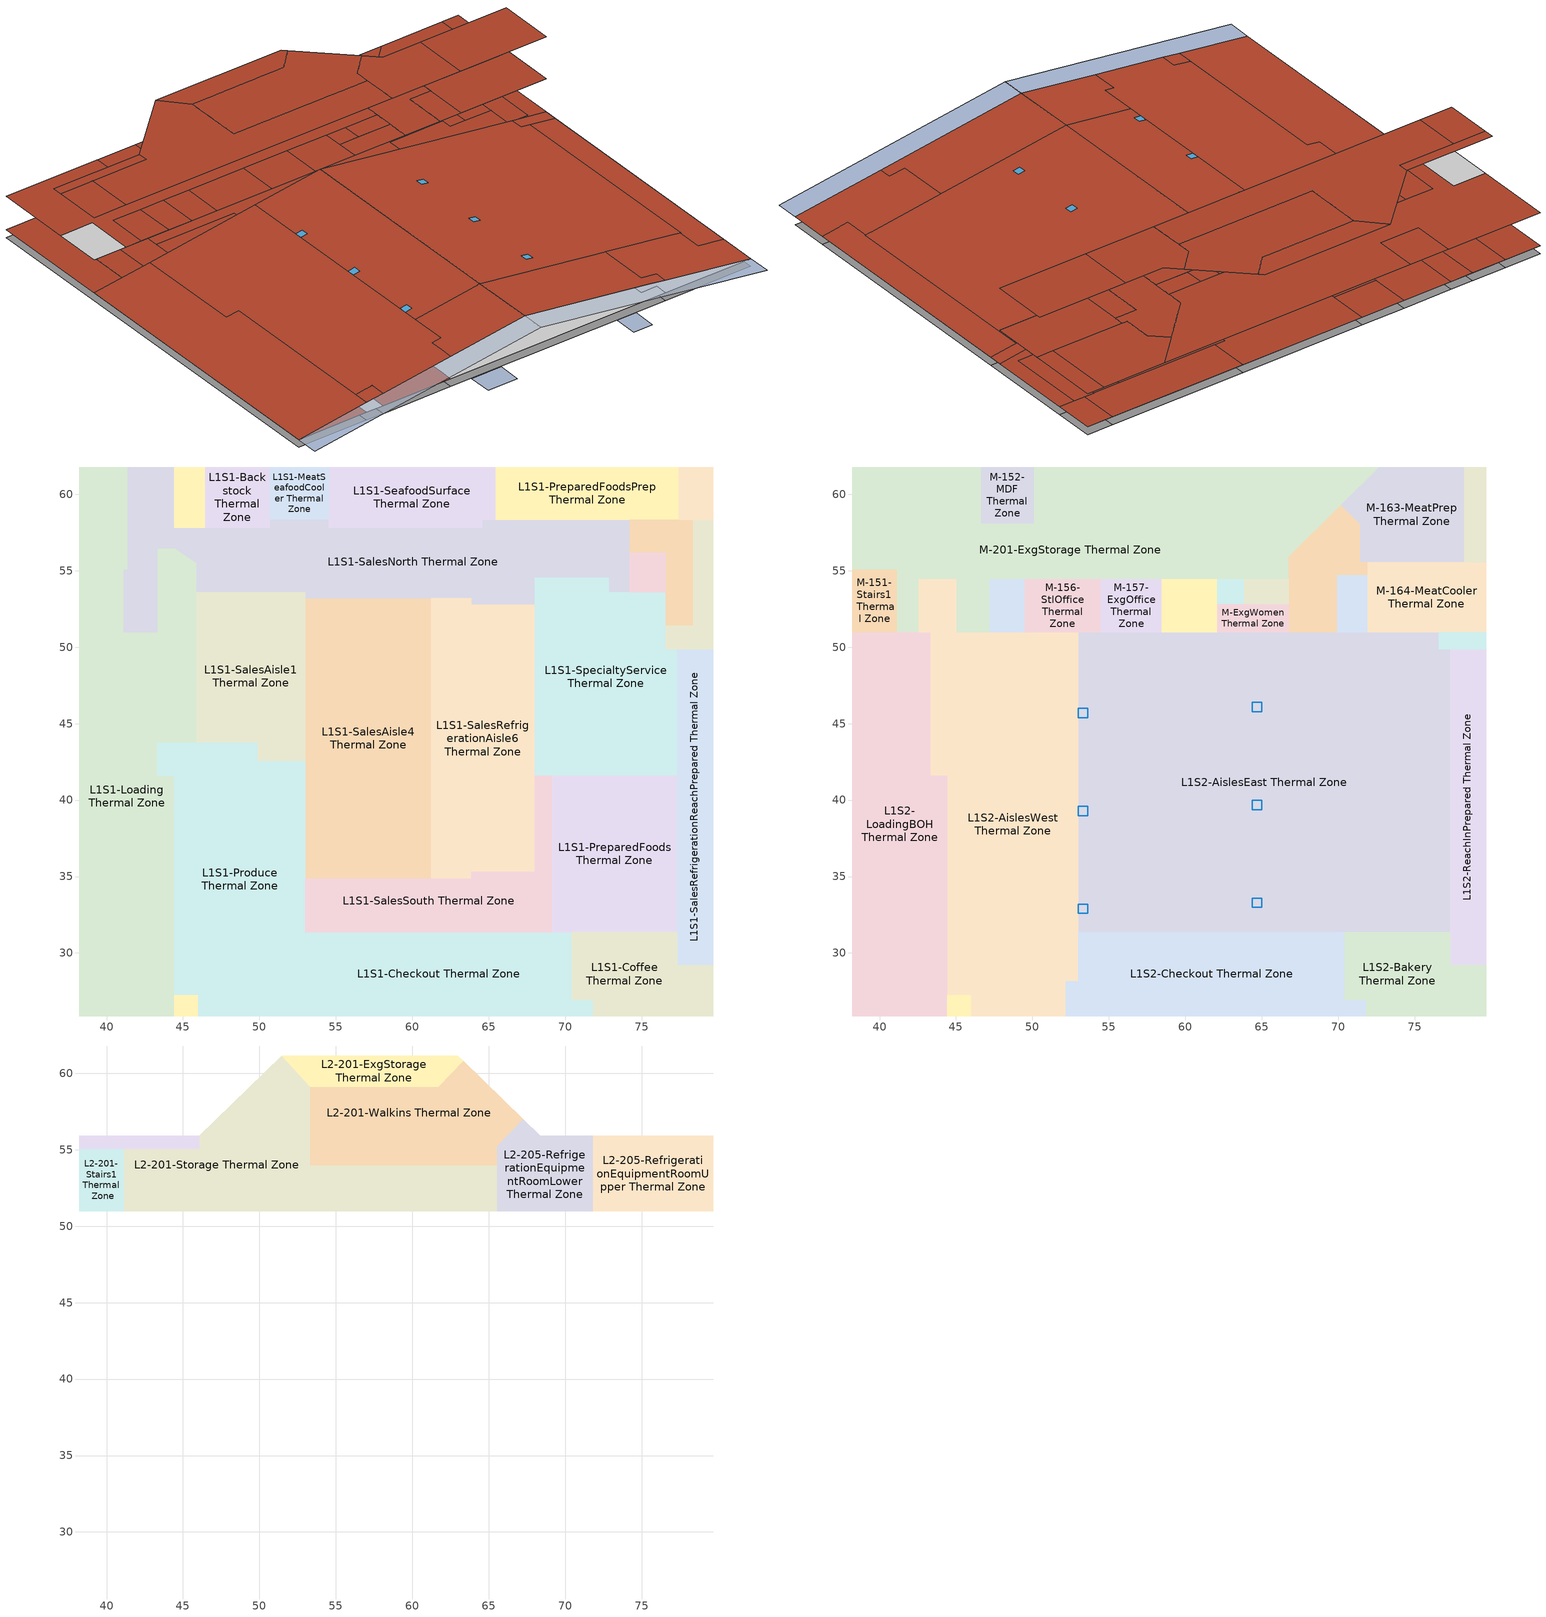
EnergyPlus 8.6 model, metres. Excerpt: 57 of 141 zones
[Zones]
L1S1-Backstock Thermal Zone
 floor to L1-114-Backstock Thermal Zone (Hole): 50.69,61.78 50.69,57.81 46.42,57.81 46.42,61.78 z2.13
 roof outside (Roof_BOH): 46.42,61.78 46.42,57.81 50.69,57.81 50.69,61.78 z2.82
L1S1-BeerCage Thermal Zone
 floor to L1-113-BeerCage Thermal Zone (Hole): 46.42,61.78 46.42,57.81 44.44,57.81 44.44,61.78 z2.13
 roof outside (Roof_BOH): 44.44,61.78 44.44,57.81 46.42,57.81 46.42,61.78 z2.82
L1S1-Checkout Thermal Zone
 floor outside (Hole): 70.44,31.36 70.44,26.95 71.84,26.95 71.84,25.88 52.19,25.88 52.18,26.95 52.18,28.16 53.01,28.16 53.01,31.36 z2.13
L1S1-Coffee Thermal Zone
 floor outside (Hole): 79.67,29.21 79.67,25.88 71.84,25.88 71.84,26.95 70.44,26.95 70.44,31.36 77.34,31.36 77.34,29.21 z2.13
L1S1-Corridor Thermal Zone
 floor to L1-122-Corridor Thermal Zone (Hole): 78.33,58.34 78.33,51.44 76.57,51.44 76.57,58.34 z2.13
 roof outside (Roof_BOH): 76.57,58.34 76.57,51.44 78.33,51.44 78.33,58.34 z2.82
L1S1-DairyCooler Thermal Zone
 floor to L1-112-DairyCooler Thermal Zone (Hole): 44.44,61.78 44.44,56.48 43.31,56.48 43.31,50.96 41.12,50.96 41.12,55.08 41.4,55.08 41.4,61.78 z2.13
 roof outside (Roof_BOH): 41.4,61.78 41.4,55.08 41.12,55.08 41.12,50.96 43.31,50.96 43.31,56.48 44.44,56.48 44.44,61.78 z2.82
L1S1-DeliCooler Thermal Zone
 floor to L1-119-DeliCooler Thermal Zone (Hole): 79.67,61.78 79.67,58.34 77.42,58.34 77.42,61.78 z2.13
 roof outside (Roof_BOH): 77.42,61.78 77.42,58.34 79.67,58.34 79.67,61.78 z2.82
L1S1-Loading Thermal Zone
 floor outside (Hole): 41.4,61.78 41.4,55.08 41.12,55.08 41.12,50.96 43.31,50.96 43.31,41.58 44.44,41.58 44.44,25.88 38.22,25.88 38.22,61.78 z2.13
 roof outside (Roof_BOH): 38.22,61.78 38.22,25.88 44.44,25.88 44.44,41.58 43.31,41.58 43.31,50.96 41.12,50.96 41.12,55.08 41.4,55.08 41.4,61.78 z2.82
L1S1-MeatSeafoodCooler Thermal Zone
 floor to L1-115-MeatSeafoodCooler Thermal Zone (Hole): 54.53,61.78 54.53,58.37 50.69,58.37 50.69,61.78 z2.13
 roof outside (Roof_BOH): 50.69,61.78 50.69,58.37 54.53,58.37 54.53,61.78 z2.82
L1S1-Men Thermal Zone
 floor to L1-121-Men Thermal Zone (Hole): 76.57,56.22 76.57,53.58 74.22,53.58 74.22,56.22 z2.13
 roof outside (Roof_BOH): 74.22,56.22 74.22,53.58 76.57,53.58 76.57,56.22 z2.82
L1S1-PreparedFoods Thermal Zone
 floor outside (Hole): 77.34,41.6 77.34,31.36 69.13,31.36 69.13,41.6 z2.13
 roof outside (Roof_BOH): 69.13,41.6 69.13,31.36 77.34,31.36 77.34,41.6 z2.82
L1S1-PreparedFoodsPrep Thermal Zone
 floor to L1-118-PreparedFoodsPrep Thermal Zone (Hole): 77.42,61.78 77.42,58.34 65.46,58.34 65.46,61.78 z2.13
 roof outside (Roof_BOH): 65.46,61.78 65.46,58.34 77.42,58.34 77.42,61.78 z2.82
L1S1-Produce Thermal Zone
 floor outside (Hole): 53.01,42.58 53.01,28.16 52.18,28.16 52.19,25.88 45.97,25.88 45.97,27.22 44.44,27.22 44.44,41.58 43.31,41.58 43.31,43.77 49.9,43.77 49.9,42.58 z2.13
 roof outside (Roof_BOH): 43.31,43.77 43.31,41.58 44.44,41.58 44.44,27.22 45.97,27.22 45.97,25.88 52.19,25.88 52.18,28.16 53.01,28.16 53.01,42.58 49.9,42.58 49.9,43.77 z2.82
L1S1-SalesAisle1 Thermal Zone
 floor outside (Hole): 53.01,53.58 53.01,42.58 49.9,42.58 49.9,43.77 45.87,43.77 45.87,53.58 z2.13
 roof outside (Roof_BOH): 45.87,53.58 45.87,43.77 49.9,43.77 49.9,42.58 53.01,42.58 53.01,53.58 z2.82
L1S1-SalesAisle4 Thermal Zone
 floor outside (Hole): 61.24,53.19 61.24,34.87 53.01,34.87 53.01,53.19 z2.13
 roof outside (Roof_BOH): 53.01,53.19 53.01,34.87 61.24,34.87 61.24,53.19 z2.82
L1S1-SalesNorth Thermal Zone
 floor outside (Hole): 74.22,58.34 74.22,53.58 72.85,53.58 72.85,54.53 68,54.53 68,52.77 63.86,52.77 63.86,53.19 53.01,53.19 53.01,53.58 45.87,53.58 45.87,55.47 44.44,56.48 44.44,57.81 50.69,57.81 50.69,58.37 54.53,58.37 54.53,57.81 64.56,57.81 64.56,58.34 z2.13
 roof outside (Roof_BOH): 44.44,57.81 44.44,56.48 45.87,55.47 45.87,53.58 53.01,53.58 53.01,53.19 63.86,53.19 63.86,52.77 68,52.77 68,54.53 72.85,54.53 72.85,53.58 74.22,53.58 74.22,58.34 64.56,58.34 64.56,57.81 54.53,57.81 54.53,58.37 50.69,58.37 50.69,57.81 z2.82
L1S1-SalesRefrigerationAisle6 Thermal Zone
 floor outside (Hole): 68,52.77 68,35.3 63.86,35.3 63.86,34.87 61.24,34.87 61.24,53.19 63.86,53.19 63.86,52.77 z2.13
 roof outside (Roof_BOH): 61.24,53.19 61.24,34.87 63.86,34.87 63.86,35.3 68,35.3 68,52.77 63.86,52.77 63.86,53.19 z2.82
L1S1-SalesRefrigerationReachInDairy2 Thermal Zone
 floor outside (Hole): 45.87,55.47 45.87,43.77 43.31,43.77 43.31,56.48 44.44,56.48 z2.13
 roof outside (Roof_BOH): 43.31,56.48 43.31,43.77 45.87,43.77 45.87,55.47 44.44,56.48 z2.82
L1S1-SalesRefrigerationReachPrepared Thermal Zone
 floor outside (Hole): 79.67,49.87 79.67,29.21 77.34,29.21 77.34,49.87 z2.13
L1S1-SalesSouth Thermal Zone
 floor outside (Hole): 69.13,41.6 69.13,31.36 53.01,31.36 53.01,34.87 63.86,34.87 63.86,35.3 68,35.3 68,41.6 z2.13
 roof outside (Roof_BOH): 53.01,34.87 53.01,31.36 69.13,31.36 69.13,41.6 68,41.6 68,35.3 63.86,35.3 63.86,34.87 z2.82
L1S1-SeafoodSurface Thermal Zone
 floor outside (Hole): 65.46,61.78 65.46,58.34 64.56,58.34 64.56,57.81 54.53,57.81 54.53,61.78 z2.13
 roof outside (Roof_BOH): 54.53,61.78 54.53,57.81 64.56,57.81 64.56,58.34 65.46,58.34 65.46,61.78 z2.82
L1S1-Shaft Thermal Zone
 floor to L1-Shaft Thermal Zone (Hole): 45.97,27.22 45.97,25.88 44.44,25.88 44.44,27.22 z2.13
L1S1-SpecialtyService Thermal Zone
 floor outside (Hole): 76.57,53.58 76.57,49.87 77.34,49.87 77.34,41.6 68,41.6 68,54.53 72.85,54.53 72.85,53.58 z2.13
 roof outside (Roof_BOH): 68,54.53 68,41.6 77.34,41.6 77.34,49.87 76.57,49.87 76.57,53.58 72.85,53.58 72.85,54.53 z2.82
L1S1-Stairs Thermal Zone
 floor to L1-123-Stairs Thermal Zone (Hole): 79.67,58.34 79.67,49.87 76.57,49.87 76.57,51.44 78.33,51.44 78.33,58.34 z2.13
 roof outside (Roof_BOH): 78.33,58.34 78.33,51.44 76.57,51.44 76.57,49.87 79.67,49.87 79.67,58.34 z2.82
L1S1-Women Thermal Zone
 floor to L1-120-Women Thermal Zone (Hole): 76.57,58.34 76.57,56.22 74.22,56.22 74.22,58.34 z2.13
 roof outside (Roof_BOH): 74.22,58.34 74.22,56.22 76.57,56.22 76.57,58.34 z2.82
L1S2-AislesEast Thermal Zone
 floor outside (Hole): 77.34,49.87 77.34,31.36 53.01,31.36 53.01,50.96 76.57,50.96 76.57,49.87 z2.82
 roof outside (Roof_BOH): 58.95,31.36,5.71 77.34,31.36,3.15 77.34,49.87,3.15 76.57,49.87,3.25 76.57,50.96,3.25 58.95,50.96,5.71; 58.95,50.96,5.71 53.01,50.96,4.88 53.01,31.36,4.88 58.95,31.36,5.71
 skylight (Glass): 53.61,33.19,4.97 53.01,33.19,4.88 53.01,32.58,4.88 53.61,32.58,4.97; 53.61,39.59,4.97 53.01,39.59,4.88 53.01,38.98,4.88 53.61,38.98,4.97; 53.61,45.99,4.97 53.01,45.99,4.88 53.01,45.38,4.88 53.61,45.38,4.97; 64.38,45.78,4.96 64.98,45.78,4.87 64.98,46.39,4.87 64.38,46.39,4.96; 64.38,39.38,4.96 64.98,39.38,4.87 64.98,39.99,4.87 64.38,39.99,4.96; 64.38,32.98,4.96 64.98,32.98,4.87 64.98,33.59,4.87 64.38,33.59,4.96
L1S2-AislesWest Thermal Zone
 floor outside (Hole): 53.01,50.96 53.01,28.16 52.18,28.16 52.19,25.88 45.97,25.88 45.97,27.22 44.44,27.22 44.44,41.58 43.31,41.58 43.31,50.96 z2.82
 roof outside (Roof_BOH): 53.01,50.96,4.88 43.31,50.96,3.53 43.31,41.58,3.53 44.44,41.58,3.69 44.44,27.22,3.69 45.97,27.22,3.9 45.97,25.88,3.9 52.19,25.88,4.77 52.18,28.16,4.77 53.01,28.16,4.88
L1S2-Bakery Thermal Zone
 floor to L1S1-Coffee Thermal Zone (Hole): 79.67,29.21 79.67,25.88 71.84,25.88 71.84,26.95 70.44,26.95 70.44,31.36 77.34,31.36 77.34,29.21 z2.82
 roof outside (Roof_BOH): 70.44,26.95,4.11 71.84,26.95,3.91 71.84,25.88,3.91 79.67,25.88,2.82 79.67,29.21,2.82 77.34,29.21,3.15 77.34,31.36,3.15 70.44,31.36,4.11
L1S2-Checkout Thermal Zone
 floor to L1S1-Checkout Thermal Zone (Hole): 70.44,31.36 70.44,26.95 71.84,26.95 71.84,25.88 52.19,25.88 52.18,26.95 52.18,28.16 53.01,28.16 53.01,31.36 z2.82
 roof outside (Roof_BOH): 58.95,31.36,5.71 53.01,31.36,4.88 53.01,28.16,4.88 52.18,28.16,4.77 52.18,26.95,4.77 52.19,25.88,4.77 58.95,25.88,5.71; 58.95,25.88,5.71 70.44,25.9,4.11 71.84,25.88,3.91 71.84,26.95,3.91 70.44,26.95,4.11 70.44,31.36,4.11 58.95,31.36,5.71
L1S2-LoadingBOH Thermal Zone
 floor outside (Hole): 43.31,50.96 43.31,41.58 44.44,41.58 44.44,25.88 38.22,25.88 38.22,50.96 z2.82
 roof outside (Roof_BOH): 43.31,50.96,3.53 38.22,50.96,2.82 38.22,25.88,2.82 44.44,25.88,3.69 44.44,41.58,3.69 43.31,41.58,3.53
L1S2-ReachInPrepared Thermal Zone
 floor to L1S1-SalesRefrigerationReachPrepared Thermal Zone (Hole): 79.67,49.87 79.67,29.21 77.34,29.21 77.34,49.87 z2.82
 roof outside (Roof_BOH): 77.34,29.21,3.15 79.67,29.21,2.82 79.67,49.87,2.82 77.34,49.87,3.15
L1S2-Shaft Thermal Zone
 floor to L1S1-Shaft Thermal Zone (Hole): 45.97,27.22 45.97,25.88 44.44,25.88 44.44,27.22 z2.82
 roof outside (Roof_BOH): 45.97,27.22,3.9 44.44,27.22,3.69 44.44,25.88,3.69 45.97,25.88,3.9
L1S2-Shaft2 Thermal Zone
 floor outside (Hole): 79.67,50.96 79.67,49.87 76.57,49.87 76.57,50.96 z2.82
 roof outside (Roof_BOH): 76.57,49.87,3.25 79.67,49.87,2.82 79.67,50.96,2.82 76.57,50.96,3.25
M-123-Stairs Thermal Zone
 floor outside (Hole): 79.67,61.78 79.67,55.56 78.23,55.56 78.23,61.78 z2.82
 roof outside (Roof_BOH): 78.23,61.78 78.23,55.56 79.67,55.56 79.67,61.78 z5.71
M-151-Stairs1 Thermal Zone
 floor outside (Hole): 41.12,55.08 41.12,50.96 38.22,50.96 38.22,55.08 z2.82
M-152-MDF Thermal Zone
 floor outside (Hole): 50.08,61.78 50.08,58.09 46.65,58.09 46.65,61.78 z2.82
 roof outside (Roof_BOH): 46.65,61.78 46.65,58.09 50.08,58.09 50.08,61.78 z5.71
M-153-CashRoom Thermal Zone
 floor outside (Hole): 45.04,54.44 45.04,50.96 42.55,50.96 42.55,54.44 z2.82
 roof outside (Roof_BOH): 42.55,54.44 42.55,50.96 45.04,50.96 45.04,54.44 z5.71
M-154-ExgOffice Thermal Zone
 floor outside (Hole): 47.16,54.44 47.16,50.96 45.04,50.96 45.04,54.44 z2.82
 roof outside (Roof_BOH): 45.04,54.44 45.04,50.96 47.16,50.96 47.16,54.44 z5.71
M-155-ExgOffice Thermal Zone
 floor outside (Hole): 49.47,54.44 49.47,50.96 47.16,50.96 47.16,54.44 z2.82
 roof outside (Roof_BOH): 47.16,54.44 47.16,50.96 49.47,50.96 49.47,54.44 z5.71
M-156-StlOffice Thermal Zone
 floor outside (Hole): 54.48,54.44 54.48,50.96 49.47,50.96 49.47,54.44 z2.82
 roof outside (Roof_BOH): 49.47,54.44 49.47,50.96 54.48,50.96 54.48,54.44 z5.71
M-157-ExgOffice Thermal Zone
 floor outside (Hole): 58.47,54.44 58.47,50.96 54.48,50.96 54.48,54.44 z2.82
 roof outside (Roof_BOH): 54.48,54.44 54.48,50.96 58.47,50.96 58.47,54.44 z5.71
M-158-BreakRoom Thermal Zone
 floor outside (Hole): 62.09,54.44 62.09,50.96 58.47,50.96 58.47,54.44 z2.82
 roof outside (Roof_BOH): 58.47,54.44 58.47,50.96 62.09,50.96 62.09,54.44 z5.71
M-159-ExgVest Thermal Zone
 floor outside (Hole): 63.84,54.44 63.84,52.83 62.09,52.83 62.09,54.44 z2.82
 roof outside (Roof_BOH): 62.09,54.44 62.09,52.83 63.84,52.83 63.84,54.44 z5.71
M-161-Men Thermal Zone
 floor outside (Hole): 66.75,54.44 66.75,52.83 63.84,52.83 63.84,54.44 z2.82
 roof outside (Roof_BOH): 63.84,54.44 63.84,52.83 66.75,52.83 66.75,54.44 z5.71
M-162-PrepRoom Thermal Zone
 floor outside (Hole): 71.42,58.03 71.42,55.56 71.89,55.56 71.89,54.7 69.95,54.7 69.95,50.96 66.75,50.96 66.75,55.9 70.16,59.29 z2.82
 roof outside (Roof_BOH): 70.16,59.29 66.75,55.9 66.75,50.96 69.95,50.96 69.95,54.7 71.89,54.7 71.89,55.56 71.42,55.56 71.42,58.03 z5.71
M-163-MeatPrep Thermal Zone
 floor outside (Hole): 78.23,61.78 78.23,55.56 71.42,55.56 71.42,58.03 70.16,59.29 72.67,61.78 z2.82
 roof outside (Roof_BOH): 72.67,61.78 70.16,59.29 71.42,58.03 71.42,55.56 78.23,55.56 78.23,61.78 z5.71
M-164-MeatCooler Thermal Zone
 floor outside (Hole): 79.67,55.56 79.67,50.96 71.89,50.96 71.89,55.56 z2.82
 roof outside (Roof_BOH): 71.89,55.56 71.89,50.96 79.67,50.96 79.67,55.56 z5.71
M-201-ExgStorage Thermal Zone
 floor outside (Hole): 72.67,61.78 66.75,55.9 66.75,54.44 42.55,54.44 42.55,50.96 41.12,50.96 41.12,55.08 38.22,55.08 38.22,61.78 46.65,61.78 46.65,58.09 50.08,58.09 50.08,61.78 z2.82
 roof outside (Roof_BOH): 38.22,61.78 38.22,55.08 41.12,55.08 41.12,50.96 42.55,50.96 42.55,54.44 66.75,54.44 66.75,55.9 72.67,61.78 50.08,61.78 50.08,58.09 46.65,58.09 46.65,61.78 z5.71
M-BakeryFreezer Thermal Zone
 floor outside (Hole): 71.89,54.7 71.89,50.96 69.95,50.96 69.95,54.7 z2.82
 roof outside (Roof_BOH): 69.95,54.7 69.95,50.96 71.89,50.96 71.89,54.7 z5.71
M-ExgWomen Thermal Zone
 floor outside (Hole): 66.75,52.83 66.75,50.96 62.09,50.96 62.09,52.83 z2.82
 roof outside (Roof_BOH): 62.09,52.83 62.09,50.96 66.75,50.96 66.75,52.83 z5.71
L2-201-Corridor Thermal Zone
 floor outside (Hole): 46.05,55.9 46.05,55.08 38.22,55.08 38.22,55.9 z5.71
 roof outside (Roof_BOH): 38.22,55.9 38.22,55.08 46.05,55.08 46.05,55.9 z9.37
L2-201-ExgStorage Thermal Zone
 floor outside (Hole): 63.31,60.8 61.69,59.13 53.31,59.13 51.46,61.14 62.97,61.14 z5.71
 roof outside (Roof_BOH): 51.46,61.14 53.31,59.13 61.69,59.13 63.31,60.8 62.97,61.14 z9.37
L2-201-Stairs1 Thermal Zone
 floor to M-151-Stairs1 Thermal Zone (Hole): 41.12,55.08 41.12,50.96 38.22,50.96 38.22,55.08 z5.71
 roof outside (Hole): 38.22,55.08 38.22,50.96 41.12,50.96 41.12,55.08 z9.37
L2-201-Storage Thermal Zone
 floor outside (Hole): 65.54,54 65.54,50.96 41.12,50.96 41.12,55.08 46.05,55.08 46.05,55.9 51.46,61.14 53.31,59.13 53.31,54 z5.71
 roof outside (Roof_BOH): 41.12,55.08 41.12,50.96 65.54,50.96 65.54,54 53.31,54 53.31,59.13 51.46,61.14 46.05,55.9 46.05,55.08 z9.37
L2-201-Walkins Thermal Zone
 floor outside (Hole): 67.25,56.99 65.54,55.23 65.54,54 53.31,54 53.31,59.13 61.69,59.13 63.31,60.8 z5.71
 roof outside (Roof_BOH): 53.31,59.13 53.31,54 65.54,54 65.54,55.23 67.25,56.99 63.31,60.8 61.69,59.13 z9.37
L2-205-RefrigerationEquipmentRoomLower Thermal Zone
 floor outside (Hole): 71.8,55.9 71.8,50.96 65.54,50.96 65.54,55.23 67.25,56.99 68.37,55.9 z5.71
 roof outside (Roof_BOH): 67.25,56.99 65.54,55.23 65.54,50.96 71.8,50.96 71.8,55.9 68.37,55.9 z9.37
L2-205-RefrigerationEquipmentRoomUpper Thermal Zone
 floor outside (Hole): 79.67,55.9 79.67,50.96 71.8,50.96 71.8,55.9 z5.71
 roof outside (Roof_BOH): 71.8,55.9 71.8,50.96 79.67,50.96 79.67,55.9 z9.37
shading: 58.95,25.88,5.71 79.67,25.88,2.82 79.67,23.88,2.82 58.95,23.88,5.71; 58.95,23.88,5.71 38.22,23.88,2.82 38.22,25.88,2.82 58.95,25.88,5.71; 56.79,25.88 56.79,23.87 54.11,23.87 54.11,25.88 z2.09; 69.16,25.88 69.16,23.87 67.45,23.87 67.45,25.88 z2.09; 56.79,25.88 56.79,23.87 54.11,23.87 54.11,25.88 z2.09; 69.16,25.88 69.16,23.87 67.45,23.87 67.45,25.88 z2.09; 58.95,23.88,5.71 38.22,23.88,2.82 38.22,25.88,2.82 58.95,25.88,5.71; 58.95,25.88,5.71 79.67,25.88,2.82 79.67,23.88,2.82 58.95,23.88,5.71
[Building]
NoeValleyWFM.idf: North Axis {deg}=356.173; Terrain=City; Solar Distribution=FullInteriorAndExteriorWithReflections; Maximum Number of Warmup Days=25; Minimum Number of Warmup Days=6
[Site:Location]
1E1ABA: Latitude {deg}=0; Longitude {deg}=0; Time Zone {hr}=0; Elevation {m}=0
[Material]
Name | Roughness | Thickness {m} | Conductivity {W/m-K} | Density {kg/m3} | Specific Heat {J/kg-K}
Insulation: Cellular glass - 75mm | MediumRough | 0.075 | 0.05 | 136 | 750
Plywood (Douglas Fir) - 12.7mm | Smooth | 0.0127 | 0.12 | 540 | 1210
[Material:NoMass]
Name | Roughness | Thermal Resistance {m2-K/W} | Thermal Absorptance | Solar Absorptance | Visible Absorptance
Vaporseal - plastic film | Rough | 0.002
Air | VeryRough | 0.00158499 | 0.001 | 0.001 | 0.001
[WindowMaterial:Glazing]
Glass_Existing: Optical Data Type=SpectralAverage; Thickness {m}=0.003175; Front Side Infrared Hemispherical Emissivity=0.84; Back Side Infrared Hemispherical Emissivity=0.84; Conductivity {W/m-K}=0.9; Dirt Correction Factor for Solar and Visible Transmittance=1; Solar Diffusing=No; Young's modulus {Pa}=72000000000; Poisson's ratio=0.22
[WindowMaterial:Gas]
Air_Glazing: Gas Type=Air; Thickness {m}=0.00635
[Construction]
Roof_BOH: Vaporseal - plastic film, Insulation: Cellular glass - 75mm, Plywood (Douglas Fir) - 12.7mm
Hole: Air
Glass: Glass_Existing, Air_Glazing, Glass_Existing
[Zone]
L1S1-Backstock Thermal Zone; L1S1-BeerCage Thermal Zone; L1S1-Checkout Thermal Zone; L1S1-Coffee Thermal Zone; L1S1-Corridor Thermal Zone; L1S1-DairyCooler Thermal Zone; L1S1-DeliCooler Thermal Zone; L1S1-Loading Thermal Zone; L1S1-MeatSeafoodCooler Thermal Zone; L1S1-Men Thermal Zone; L1S1-PreparedFoods Thermal Zone; L1S1-PreparedFoodsPrep Thermal Zone; L1S1-Produce Thermal Zone; L1S1-SalesAisle1 Thermal Zone; L1S1-SalesAisle4 Thermal Zone; L1S1-SalesNorth Thermal Zone; L1S1-SalesRefrigerationAisle6 Thermal Zone; L1S1-SalesRefrigerationReachInDairy2 Thermal Zone; L1S1-SalesRefrigerationReachPrepared Thermal Zone; L1S1-SalesSouth Thermal Zone; L1S1-SeafoodSurface Thermal Zone; L1S1-Shaft Thermal Zone; L1S1-SpecialtyService Thermal Zone; L1S1-Stairs Thermal Zone; L1S1-Women Thermal Zone; L1S2-AislesEast Thermal Zone; L1S2-AislesWest Thermal Zone; L1S2-Bakery Thermal Zone; L1S2-Checkout Thermal Zone; L1S2-LoadingBOH Thermal Zone; L1S2-ReachInPrepared Thermal Zone; L1S2-Shaft Thermal Zone; L1S2-Shaft2 Thermal Zone; L2-201-Corridor Thermal Zone; L2-201-ExgStorage Thermal Zone; L2-201-Stairs1 Thermal Zone; L2-201-Storage Thermal Zone; L2-201-Walkins Thermal Zone; L2-205-RefrigerationEquipmentRoomLower Thermal Zone; L2-205-RefrigerationEquipmentRoomUpper Thermal Zone; M-123-Stairs Thermal Zone; M-151-Stairs1 Thermal Zone; M-152-MDF Thermal Zone; M-153-CashRoom Thermal Zone; M-154-ExgOffice Thermal Zone; M-155-ExgOffice Thermal Zone; M-156-StlOffice Thermal Zone; M-157-ExgOffice Thermal Zone; M-158-BreakRoom Thermal Zone; M-159-ExgVest Thermal Zone; M-161-Men Thermal Zone; M-162-PrepRoom Thermal Zone; M-163-MeatPrep Thermal Zone; M-164-MeatCooler Thermal Zone; M-201-ExgStorage Thermal Zone; M-BakeryFreezer Thermal Zone; M-ExgWomen Thermal Zone
[Lights] Schedule=Lighting_Ambient; Design Level Calculation Method=LightingLevel; Return Air Fraction=0; Fraction Replaceable=1; Return Air Fraction Calculated from Plenum Temperature=No
Name | Zone or ZoneList | Lighting Level {W} | Fraction Radiant | Fraction Visible
E1-A - Coffee-Bakery; E1-B - Coffee-Bakery; E1-C - Coffee-Bakery; E1-D - Coffee-Bakery; E1-E - Coffee-Bakery; E1-F - Coffee-Bakery; E1-G - Coffee-Bakery; E1-H - Coffee-Bakery; E1-I - Coffee-Bakery; E1-J - Coffee-Bakery; E1-K - Coffee-Bakery | L1S1-Coffee Thermal Zone | 42 | 0.58 | 0.21
F-A - Coffee-Bakery | L1S2-Bakery Thermal Zone | 70 | 0.63 | 0.27
A3-A - Prepared Foods; A3-B - Prepared Foods; A3-C - Prepared Foods; A3-A - Specialty; A3-B - Specialty; A3-C - Specialty; A-A - Sales Aisle 3-4; A-B - Sales Aisle 3-4; A-C - Sales Aisle 3-4; A-D - Sales Aisle 3-4; A-E - Sales Aisle 3-4; A-F - Sales Aisle 3-4; A-A - Sales Aisle 5-6; A-B - Sales Aisle 5-6; A-C - Sales Aisle 5-6; A-D - Sales Aisle 5-6; A-E - Sales Aisle 5-6; A-F - Sales Aisle 5-6; A-A - Sales Aisle 7-8; A-B - Sales Aisle 7-8; A-C - Sales Aisle 7-8; A-D - Sales Aisle 7-8; A-E - Sales Aisle 7-8; A-F - Sales Aisle 7-8; A-A - Refrig Sales Aisle; A-B - Refrig Sales Aisle; A-C - Refrig Sales Aisle; A-D - Refrig Sales Aisle; A-E - Refrig Sales Aisle; A-F - Refrig Sales Aisle; A-A - Sales Aisle 10; A-B - Sales Aisle 10; A-C - Sales Aisle 10; A-D - Sales Aisle 10; A-E - Sales Aisle 10; A-F - Sales Aisle 10 | L1S2-AislesEast Thermal Zone | 128 | 0.58 | 0.21
F-A - Prepared Foods; F-B - Prepared Foods; F-C - Prepared Foods; F-A - Specialty; F-B - Specialty; F-A - Sales Front; F-B - Sales Front; F-C - Sales Front; F-D - Sales Front; F-E - Sales Front | L1S2-AislesEast Thermal Zone | 70 | 0.63 | 0.27
E1-A - Specialty; E1-B - Specialty; E1-C - Specialty; E1-D - Specialty; E1-E - Specialty; E-A - Specialty; E-B - Specialty | L1S1-SpecialtyService Thermal Zone | 42 | 0.58 | 0.21
J-A - Specialty; J-B - Specialty; J-C - Specialty; J-D - Specialty; J-E - Specialty; J-F - Specialty; J-G - Specialty; J-H - Specialty; J-I - Specialty; J-J - Specialty; J-K - Specialty; J-L - Specialty; J-M - Specialty | L1S1-SpecialtyService Thermal Zone | 39 | 0.63 | 0.27
B3-A - Specialty; B3-B - Specialty; B3-C - Specialty; B3-D - Specialty; B3-E - Specialty; B3-F - Specialty | L1S1-SpecialtyService Thermal Zone | 64 | 0.58 | 0.21
P-A - Refrig Reach Prepared; P-B - Refrig Reach Prepared; P-C - Refrig Reach Prepared; P-D - Refrig Reach Prepared; P-E - Refrig Reach Prepared; P-F - Refrig Reach Prepared; P-G - Refrig Reach Prepared; P-H - Refrig Reach Prepared; P-I - Refrig Reach Prepared | L1S1-SalesRefrigerationReachPrepared Thermal Zone | 32 | 0.58 | 0.21
E-A - Refrig Reach Prepared | L1S1-SalesRefrigerationReachPrepared Thermal Zone | 42 | 0.58 | 0.21
L-A - Checkout; L-B - Checkout; L-C - Checkout; L-D - Checkout; L-E - Checkout; L-F - Checkout | L1S1-Checkout Thermal Zone | 128 | 0.58 | 0.21
F-A - Checkout; F-B - Checkout; F-C - Checkout; F-D - Checkout; F-E - Checkout; F-F - Checkout | L1S2-Checkout Thermal Zone | 70 | 0.63 | 0.27
M2-A - Checkout; M2-B - Checkout | L1S1-Checkout Thermal Zone | 32 | 0.58 | 0.21
F-A - Produce; F-B - Produce; F-C - Produce; F-D - Produce; F-E - Produce; F-F - Produce; F-G - Produce; F-H - Produce; F-I - Produce; F-J - Produce | L1S2-AislesWest Thermal Zone | 70 | 0.63 | 0.27
E-A - Produce | L1S1-Produce Thermal Zone | 42 | 0.58 | 0.21
AA-A - Receiving; AA-B - Receiving; AA-B - Receiving 2 | L1S1-Loading Thermal Zone | 128 | 0.58 | 0.21
B2-A - Receiving Office; AA1-A - Receiving Corridor; AA1-B - Receiving Corridor; B1-A - Produce Prep; B1-B - Produce Prep; B1-C - Produce Prep; B1-D - Produce Prep; B1-E - Produce Prep; B1-F - Produce Prep; B1-G - Produce Prep; B1-H - Produce Prep; AA1-A - Grocery Freezer | L1S1-Loading Thermal Zone | 64 | 0.58 | 0.21
BB-A - Dairy Cooler; BB-B - Dairy Cooler | L1S1-DairyCooler Thermal Zone | 128 | 0.58 | 0.21
AA-A - Beer Cage | L1S1-BeerCage Thermal Zone | 128 | 0.58 | 0.21
AA-A - Backstock | L1S1-Backstock Thermal Zone | 128 | 0.58 | 0.21
BB1-A - Meat Cooler; BB1-B - Meat Cooler | L1S1-MeatSeafoodCooler Thermal Zone | 64 | 0.58 | 0.21
B2-A - Seafood Counter; B2-B - Seafood Counter; B2-C - Seafood Counter; B2-D - Seafood Counter | L1S1-SeafoodSurface Thermal Zone | 64 | 0.58 | 0.21
E1-A - Seafood Counter; E1-B - Seafood Counter; E1-C - Seafood Counter; E1-D - Seafood Counter; E1-E - Seafood Counter; E1-F - Seafood Counter; E1-G - Seafood Counter; E1-H - Seafood Counter; E1-I - Seafood Counter | L1S1-SeafoodSurface Thermal Zone | 42 | 0.58 | 0.21
B-A - Prep Foods BOH; B-B - Prep Foods BOH; B-C - Prep Foods BOH; B-D - Prep Foods BOH; B-E - Prep Foods BOH | L1S1-PreparedFoodsPrep Thermal Zone | 96 | 0.58 | 0.21
BB1-A - Deli Cooler | L1S1-DeliCooler Thermal Zone | 64 | 0.58 | 0.21
N-A - Mens Room | L1S1-Men Thermal Zone | 64 | 0.58 | 0.21
E-A - Womens Room | L1S1-Women Thermal Zone | 42 | 0.58 | 0.21
E-A - Mens Room | L1S1-Men Thermal Zone | 42 | 0.58 | 0.21
B3-A - Corridor; B3-B - Corridor | L1S1-Corridor Thermal Zone | 64 | 0.58 | 0.21
AA-A - Stairs | L1S1-Stairs Thermal Zone | 128 | 0.58 | 0.21
E-A - Meat-Seafood; E-B - Meat-Seafood; E-C - Meat-Seafood; E-D - Meat-Seafood; E-E - Meat-Seafood; E-F - Meat-Seafood; E-G - Meat-Seafood; E-H - Meat-Seafood; E-I - Meat-Seafood; E-J - Meat-Seafood; E-K - Meat-Seafood | L1S1-SalesNorth Thermal Zone | 42 | 0.58 | 0.21
P-A - Meat-Seafood; P-B - Meat-Seafood; P-C - Meat-Seafood; P-D - Meat-Seafood; P-E - Meat-Seafood; P-F - Meat-Seafood; P-G - Meat-Seafood; P-H - Meat-Seafood; P-I - Meat-Seafood | L1S1-SalesNorth Thermal Zone | 32 | 0.58 | 0.21
P-A - Dairy; P-B - Dairy; P-C - Dairy; P-D - Dairy; P-E - Dairy | L1S1-SalesRefrigerationReachInDairy2 Thermal Zone | 32 | 0.58 | 0.21
B3-A - Sales Aisle Bulk; B3-B - Sales Aisle Bulk; B3-A - Sales Aisle 1-2; B3-B - Sales Aisle 1-2 | L1S1-SalesAisle1 Thermal Zone | 64 | 0.58 | 0.21
B3-A - Sales Aisle 3-4; B3-B - Sales Aisle 3-4; B3-A - Sales Aisle 5-6; B3-B - Sales Aisle 5-6; B3-A - Sales Aisle 7-8; B3-B - Sales Aisle 7-8 | L1S1-SalesAisle4 Thermal Zone | 64 | 0.58 | 0.21
B3-A - Refrig Sales Aisle; B3-B - Refrig Sales Aisle | L1S1-SalesRefrigerationAisle6 Thermal Zone | 64 | 0.58 | 0.21
A-A - Bulk Sales Aisle; A-B - Bulk Sales Aisle; A-C - Bulk Sales Aisle; A-A - Sales Aisle 1-2; A-B - Sales Aisle 1-2; A-C - Sales Aisle 1-2 | L1S2-AislesWest Thermal Zone | 128 | 0.58 | 0.21
A1-A - Sales Aisle 3-4; A1-A - Sales Aisle 5-6; A1-A - Sales Aisle 7-8; A1-A - Refrig Sales Aisle; A1-A - Sales Aisle 10 | L1S2-AislesEast Thermal Zone | 64 | 0.58 | 0.21
W-A - Coffee Track; W-B - Coffee Track; W-C - Coffee Track | L1S1-Coffee Thermal Zone | 39 | 0.63 | 0.27
K-A - Prepared Track; K-B - Prepared Track; K-C - Prepared Track; K-D - Prepared Track; K-E - Prepared Track; H-A - Prepared Track; H-B - Prepared Track; H-C - Prepared Track; H-D - Prepared Track; H-E - Prepared Track; H-F - Prepared Track; H-G - Prepared Track; H-H - Prepared Track; H-I - Prepared Track; H-J - Prepared Track; H-A - Specialty Track; H-B - Specialty Track; H-C - Specialty Track; H-D - Specialty Track; H-E - Specialty Track; H-F - Specialty Track; K-A - Specialty Track; K-B - Specialty Track; K-C - Specialty Track; K-D - Specialty Track; K-E - Specialty Track; K-F - Specialty Track; K-G - Specialty Track; K-H - Specialty Track; K-I - Specialty Track; K-A - Refrig Sales Track; K-B - Refrig Sales Track; K-C - Refrig Sales Track; K-D - Refrig Sales Track; K-A - Aisle 7-8 Track; K-B - Aisle 7-8 Track; K-A - Aisle 5-6 Track; K-B - Aisle 5-6 Track; K-A - Aisle 4 Track; H-A - Sales Front Track; H-B - Sales Front Track; H-C - Sales Front Track; H-D - Sales Front Track; H-E - Sales Front Track; H-F - Sales Front Track | L1S2-AislesEast Thermal Zone | 39 | 0.63 | 0.27
K-A - Aisle 3 Track; K-A - Aisle 1-2 Track; K-B - Aisle 1-2 Track; H-A - Produce; H-B - Produce; H-C - Produce; H-D - Produce; H-E - Produce; H-F - Produce; H-G - Produce; H-H - Produce; H-I - Produce; H-J - Produce; H-K - Produce; H-L - Produce; H-M - Produce; H-N - Produce; H-O - Produce; H-P - Produce; H-Q - Produce; H-R - Produce; H-S - Produce; H-T - Produce; H-U - Produce; H-V - Produce; J-A - Produce; J-B - Produce; J-C - Produce; J-D - Produce; J-E - Produce; J-F - Produce; J-G - Produce; J-H - Produce; J-I - Produce; J-J - Produce; J-K - Produce; J-L - Produce | L1S2-AislesWest Thermal Zone | 39 | 0.63 | 0.27
H-A - Meat-Seafood; H-B - Meat-Seafood; H-C - Meat-Seafood; H-D - Meat-Seafood; H-E - Meat-Seafood; H-F - Meat-Seafood; H-G - Meat-Seafood; H-H - Meat-Seafood | L1S1-SalesNorth Thermal Zone | 39 | 0.63 | 0.27
H-A - Checkout; H-B - Checkout; H-C - Checkout; H-D - Checkout; H-E - Checkout; H-F - Checkout; H-G - Checkout; H-H - Checkout; H-I - Checkout; H-J - Checkout | L1S2-Checkout Thermal Zone | 39 | 0.63 | 0.27
W-A - Seafood Surface; W-B - Seafood Surface; W-C - Seafood Surface; W-D - Seafood Surface | L1S1-SeafoodSurface Thermal Zone | 39 | 0.63 | 0.27
Retro1-A - ExgStorage; Retro1-B - ExgStorage; Retro1-C - ExgStorage; Retro1-D - ExgStorage; Retro1-E - ExgStorage; Retro1-E - ExgStorage 2 | M-201-ExgStorage Thermal Zone | 128 | 0.58 | 0.21
Retro2-A - ExgStorage; Retro2-B - ExgStorage; Retro2-C - ExgStorage; Retro2-D - ExgStorage; Retro2-E - ExgStorage; Retro2-F - ExgStorage; Retro2-G - ExgStorage; Retro3-A - ExgStorage; Retro3-B - ExgStorage | M-201-ExgStorage Thermal Zone | 64 | 0.58 | 0.21
Retro6-A - ExgStorage; Retro6-B - ExgStorage; Retro6-C - ExgStorage | M-201-ExgStorage Thermal Zone | 42 | 0.58 | 0.21
Retro3-A - Cash Room; Retro3-B - Cash Room | M-153-CashRoom Thermal Zone | 64 | 0.58 | 0.21
Retro3-A - ExgOffices; Retro3-B - ExgOffices | M-154-ExgOffice Thermal Zone | 64 | 0.58 | 0.21
Retro5-A - ExgOffices | M-155-ExgOffice Thermal Zone | 96 | 0.58 | 0.21
Retro3-C - ExgOffices; Retro3-D - ExgOffices; Retro3-E - ExgOffices; Retro3-F - ExgOffices | M-156-StlOffice Thermal Zone | 64 | 0.58 | 0.21
Retro3-A - Break Room | M-158-BreakRoom Thermal Zone | 64 | 0.58 | 0.21
Retro6-A - ExgVest | M-159-ExgVest Thermal Zone | 42 | 0.58 | 0.21
Retro6-A - ExgMens | M-161-Men Thermal Zone | 42 | 0.58 | 0.21
Retro3-A - ExgMens | M-161-Men Thermal Zone | 64 | 0.58 | 0.21
Retro6-A - ExgWomens | M-ExgWomen Thermal Zone | 42 | 0.58 | 0.21
Retro3-A - ExgWomens | M-ExgWomen Thermal Zone | 64 | 0.58 | 0.21
Retro2-A - MDF; Retro2-A - MDF 2 | M-152-MDF Thermal Zone | 64 | 0.58 | 0.21
Retro1-A - Meat Prep; Retro1-B - Meat Prep; AA-A - Meat Prep | M-163-MeatPrep Thermal Zone | 128 | 0.58 | 0.21
Retro2-A - Meat Prep | M-163-MeatPrep Thermal Zone | 64 | 0.58 | 0.21
BB-A - Meat Cooler; BB-B - Meat Cooler; BB-C - Meat Cooler | M-164-MeatCooler Thermal Zone | 128 | 0.58 | 0.21
Retro1-A - Prep Room | M-162-PrepRoom Thermal Zone | 128 | 0.58 | 0.21
Retro2-A - Prep Room | M-162-PrepRoom Thermal Zone | 64 | 0.58 | 0.21
BB1-A - BakeryFreezer | M-BakeryFreezer Thermal Zone | 64 | 0.58 | 0.21
Retro2-A - Stairs | M-123-Stairs Thermal Zone | 64 | 0.58 | 0.21
Retro2-A - Stairs1 | L2-201-Stairs1 Thermal Zone | 64 | 0.58 | 0.21
Retro1-A - Corridor | L2-201-Corridor Thermal Zone | 64 | 0.58 | 0.21
Retro2-A - Storage | L2-201-Storage Thermal Zone | 64 | 0.58 | 0.21
Retro1-A - Storage | L2-201-Storage Thermal Zone | 128 | 0.58 | 0.21
Retro1-A - Walkins; Retro1-B - Walkins; Retro1-C - Walkins | L2-201-Walkins Thermal Zone | 128 | 0.58 | 0.21
Retro6-A - Storage; Retro6-B - Storage | L2-201-ExgStorage Thermal Zone | 42 | 0.58 | 0.21
AA1-A - RefrigEquip | L2-205-RefrigerationEquipmentRoomLower Thermal Zone | 64 | 0.58 | 0.21
AA-A - RefrigEquip; AA-B - RefrigEquip | L2-205-RefrigerationEquipmentRoomLower Thermal Zone | 128 | 0.58 | 0.21
AA-C - RefrigEquip; AA-D - RefrigEquip; AA-E - RefrigEquip; AA-F - RefrigEquip | L2-205-RefrigerationEquipmentRoomUpper Thermal Zone | 128 | 0.58 | 0.21
[ElectricEquipment] Design Level Calculation Method=EquipmentLevel
Name | Zone or ZoneList | Schedule | Design Level {W}
12319 - Refrigerator | M-158-BreakRoom Thermal Zone | ALWAYS_ON | 1000
12320 - Microwave | M-158-BreakRoom Thermal Zone | Equipment_Misc1 | 1600
5288 - Vegetable Dryer | M-162-PrepRoom Thermal Zone | Equipment_Misc1 | 696
3305 - Mixer | M-164-MeatCooler Thermal Zone | Equipment_Misc1 | 9360
3509 - Fly Trap | M-163-MeatPrep Thermal Zone | ALWAYS_ON | 30
3304 - Meat Saw | M-163-MeatPrep Thermal Zone | Equipment_Misc1 | 2200
3306 - Sausage Stuffer | M-163-MeatPrep Thermal Zone | Equipment_Misc1 | 1296
3309 - Tumbler | M-163-MeatPrep Thermal Zone | Equipment_Misc1 | 576
3312 - Tenderizer | M-163-MeatPrep Thermal Zone | Equipment_Misc1 | 900
3300 - Scale | M-163-MeatPrep Thermal Zone | Equipment_Cashier | 120
3308 - Grinder | M-163-MeatPrep Thermal Zone | Equipment_Misc1 | 740
12517 - Fly Trap | L2-201-Storage Thermal Zone | ALWAYS_ON | 70
Desktop1; Desktop2 | M-201-ExgStorage Thermal Zone | Equipment_Office | 155
Desktop (x10) | M-201-ExgStorage Thermal Zone | Equipment_Office | 1550
Desktop4 | M-154-ExgOffice Thermal Zone | Equipment_Office | 155
Desktop5 | M-155-ExgOffice Thermal Zone | Equipment_Office | 155
Laptop (x4) | M-156-StlOffice Thermal Zone | Equipment_Office | 200
Printer (lg) | M-156-StlOffice Thermal Zone | Equipment_Office | 320
[Exterior:Lights] Schedule=Lighting_Outdoor; Control Option=AstronomicalClock
Name | Design Level {W}
M3-A Exterior; M3-B Exterior; M3-C Exterior; M3-D Exterior; M3-E Exterior; M3-F Exterior; M3-G Exterior; M3-H Exterior | 70
M4-A Exterior; M4-B Exterior | 26
[Schedule:Compact]
ALWAYS_ON: Through: 12/31, For: AllDays, Until: 24:00, 1
Equipment_Cashier; Equipment_Misc1; Equipment_Office: Through: 12/31, For: Weekdays, Until: 06:00, 0.2, Until: 08:00, 0.4, Until: 09:00, 0.7, Until: 18:00, 0.9, Until: 20:00, 0.8, Until: 21:00, 0.7, Until: 22:00, 0.4, Until: 24:00, 0.2, For: Saturday, Until: 06:00, 0.15, Until: 08:00, 0.3, Until: 09:00, 0.5, Until: 10:00, 0.8, Until: 18:00, 0.9, Until: 19:00, 0.7, Until: 21:00, 0.5, Until: 22:00, 0.3, Until: 24:00, 0.15, For: SummerDesignDay, Until: 24:00, 1, For: WinterDesignDay, Until: 24:00, 0, For: Sunday Holidays AllOtherDays, Until: 06:00, 0.15, Until: 10:00, 0.3, Until: 12:00, 0.6, Until: 17:00, 0.8, Until: 18:00, 0.6, Until: 22:00, 0.4, Until: 24:00, 0.15
Lighting_Outdoor; Lighting_Ambient: Through: 12/31, For: Weekdays, Until: 06:00, 0.05, Until: 08:00, 0.2, Until: 09:00, 0.5, Until: 18:00, 0.9, Until: 20:00, 0.6, Until: 21:00, 0.5, Until: 22:00, 0.2, Until: 24:00, 0.05, For: Saturday, Until: 06:00, 0.05, Until: 08:00, 0.1, Until: 09:00, 0.3, Until: 10:00, 0.6, Until: 18:00, 0.9, Until: 19:00, 0.5, Until: 21:00, 0.3, Until: 22:00, 0.1, Until: 24:00, 0.05, For: SummerDesignDay, Until: 24:00, 1, For: WinterDesignDay, Until: 24:00, 0, For: Sunday Holidays AllOtherDays, Until: 06:00, 0.05, Until: 10:00, 0.1, Until: 12:00, 0.4, Until: 17:00, 0.6, Until: 18:00, 0.4, Until: 22:00, 0.2, Until: 24:00, 0.05
